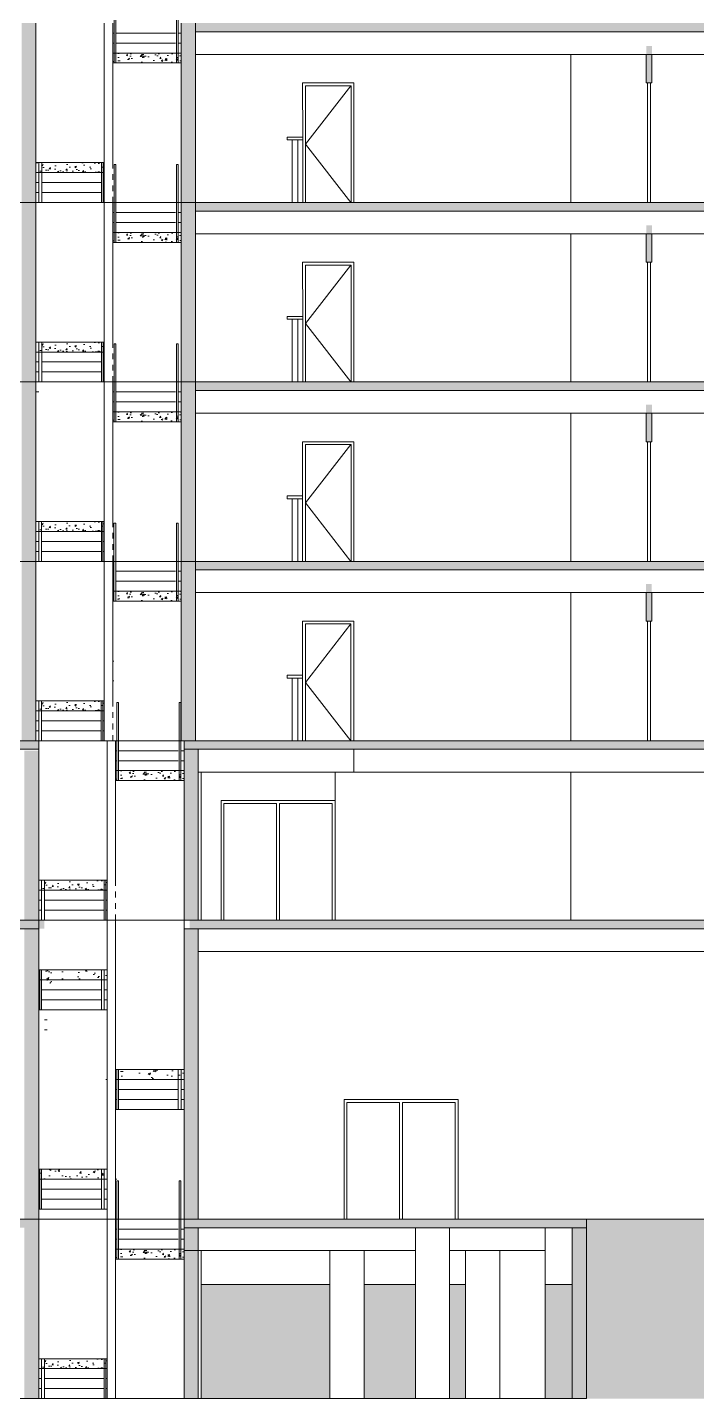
# Model space of a CAD drawing. Header units: millimetres. Extents: x 2878 to 6301, y 540 to 1980.
# Drawn here: x 3053.64 to 3065.38, y 945.48 to 969.55 of the extents above; entities that cross this region are included whole.
import ezdxf

# ---------------------------------------------------------------- set-up
doc = ezdxf.new("R2010")
doc.units = ezdxf.units.MM
doc.header["$LTSCALE"] = 4
doc.linetypes.add('HIDDEN', pattern=[0.375, 0.25, -0.125])
for name, color, linetype, lineweight in [('ALVENARIA', 4, 'Continuous', 20), ('COTAS', 35, 'Continuous', 5), ('PILAR', 1, 'Continuous', 5), ('PORTA', 2, 'Continuous', 20), ('SOLEIRA', 1, 'Continuous', 5)]:
    doc.layers.add(name, color=color, linetype=linetype, lineweight=lineweight)

msp = doc.modelspace()

# ---------------------------------------------------------------- hatches: boundary and pattern name
at = {"layer": 'COTAS'}
h = msp.add_hatch(color=9, dxfattribs=at)
h.dxf.hatch_style = 1
h.paths.add_polyline_path([(3168.473, 948.629), (3160.178, 948.629), (3160.178, 945.479), (3168.473, 945.479)])
h.paths.add_polyline_path([(3043.04, 948.629), (3027.538, 948.629), (3027.538, 945.479), (3043.04, 945.479)])
h.paths.add_polyline_path([(3077.791, 948.629), (3063.45, 948.629), (3063.45, 945.479), (3077.791, 945.479)])
h.paths.add_polyline_path([(3108.948, 948.629), (3093.446, 948.629), (3093.446, 945.479), (3108.948, 945.479)])
h.paths.add_polyline_path([(3143.698, 948.629), (3129.358, 948.629), (3129.358, 945.479), (3143.698, 945.479)])
h = msp.add_hatch(color=9, dxfattribs=at)
h.dxf.hatch_style = 1
h.paths.add_polyline_path([(3044.165, 947.479), (3044.165, 945.479), (3046.452, 945.479), (3046.452, 947.479)])
h.paths.add_polyline_path([(3047.931, 947.479), (3047.502, 947.479), (3047.502, 945.479), (3047.931, 945.479)])
h.paths.add_polyline_path([(3050.681, 947.479), (3049.58, 947.479), (3049.58, 945.479), (3050.681, 945.479)])
h.paths.add_polyline_path([(3051.281, 945.479), (3053.057, 945.479), (3053.057, 947.479), (3051.281, 947.479)])
h.paths.add_polyline_path([(3056.69, 947.479), (3056.69, 945.479), (3058.95, 945.479), (3058.95, 947.479)])
h.paths.add_polyline_path([(3059.55, 945.479), (3060.45, 945.479), (3060.45, 947.479), (3059.55, 947.479)])
h.paths.add_polyline_path([(3061.05, 945.479), (3061.329, 945.479), (3061.329, 947.479), (3061.05, 947.479)])
h.paths.add_polyline_path([(3062.728, 945.479), (3063.2, 945.479), (3063.2, 947.479), (3062.728, 947.479)])
at = {"layer": 'PORTA', "ltscale": 9}
h = msp.add_hatch(dxfattribs=at)
h.set_pattern_fill('AR-CONC', color=256, scale=0.0051)
h.set_pattern_definition([(50, (124.55166, -337.8659), (0.92914181, -0.08128934), [0.097155, -1.068705]), (355, (124.5517, -337.8659), (-0.17974145, 0.9743899), [0.077724, -0.85496698]), (100.451445, (124.6291, -337.8727), (0.74940036, 0.89310053), [0.08256904, -0.90826025]), (46.1842, (124.5517, -337.6068), (1.3825031, -0.21441587), [0.1457325, -1.6030575]), (96.63556, (124.6669, -337.6247), (1.2107611, 1.26187324), [0.1238536, -1.3623916]), (351.18415, (124.5517, -337.6068), (1.2107611, 1.26187324), [0.11658583, -1.28244463]), (21, (124.6812, -337.6716), (0.7732334, -0.52155251), [0.097155, -1.068705]), (326, (124.6812, -337.6716), (0.31519034, 0.93935863), [0.077724, -0.854964]), (71.451445, (124.7456, -337.7151), (1.08842374, 0.41780612), [0.08256904, -0.90825868]), (37.5, (124.55166, -337.86592), (0.015751877, 0.431230698), [0, -0.8446008, 0, -0.867918, 0, -0.8582025]), (7.5, (124.55166, -337.8659), (0.34078028, 0.51092093), [0, -0.4948428, 0, -0.8251698, 0, -0.3270885]), (327.5, (124.2628, -337.86592), (0.691512035, -0.029216594), [0, -0.32385, 0, -1.010412, 0, -1.340739]), (317.5, (124.13325, -337.8659), (0.75545883, 0.1296751), [0, -0.421005, 0, -0.6710172, 0, -0.952119])])
h.paths.add_polyline_path([(3077.792, 969.629), (3056.591, 969.629), (3056.591, 969.479), (3077.792, 969.479)])
h.paths.add_polyline_path([(3053.791, 969.629), (3053.541, 969.629), (3053.541, 966.479), (3053.791, 966.479)])
h.paths.add_polyline_path([(3056.591, 969.629), (3056.341, 969.629), (3056.341, 966.479), (3056.591, 966.479)])
h.paths.add_polyline_path([(3064.601, 969.229), (3064.501, 969.229), (3064.501, 968.579), (3064.601, 968.579)])
h.paths.add_polyline_path([(3067.192, 969.229), (3067.042, 969.229), (3067.042, 966.479), (3067.192, 966.479)])
at = {"layer": 'PORTA'}
h = msp.add_hatch(dxfattribs=at)
h.set_pattern_fill('AR-CONC', color=256, scale=0.0016)
h.set_pattern_definition([(50, (124.55166, -337.86592), (0.29149547, -0.025502537), [0.03048, -0.33528]), (355, (124.55166, -337.86592), (-0.056389474, 0.305690952), [0.024384, -0.268224935]), (100.451445, (124.57595, -337.86805), (0.235105995, 0.280188403), [0.025904014, -0.28494439]), (46.1842, (124.55166, -337.78464), (0.433726465, -0.067267725), [0.04572, -0.50292]), (96.635558, (124.5878, -337.79025), (0.379846614, 0.3958818), [0.03885604, -0.42741697]), (351.184151, (124.55166, -337.78464), (0.379846615, 0.3958818), [0.03657595, -0.40233557]), (21, (124.5923, -337.80496), (0.242583026, -0.163624317), [0.03048, -0.33528]), (326, (124.5923, -337.80496), (0.098883245, 0.294700746), [0.024384, -0.268224]), (71.451445, (124.61251, -337.8186), (0.34146627, 0.13107643), [0.025904014, -0.2849439]), (37.5, (124.55166, -337.86592), (0.0049417652, 0.1352880622), [0, -0.2649728, 0, -0.272288, 0, -0.26924]), (7.5, (124.55166, -337.86592), (0.10691146, 0.16028892), [0, -0.1552448, 0, -0.2588768, 0, -0.102616]), (327.5, (124.46103, -337.86592), (0.2169449523, -0.0091659904), [0, -0.1016, 0, -0.316992, 0, -0.420624]), (317.5, (124.4204, -337.86592), (0.23700669, 0.040682386), [0, -0.13208, 0, -0.2105152, 0, -0.298704])])
h.paths.add_polyline_path([(3053.79, 967.179), (3054.99, 967.179), (3054.99, 967.004), (3053.79, 967.004)])
h.paths.add_polyline_path([(3055.14, 969.104), (3056.34, 969.104), (3056.34, 968.929), (3055.14, 968.929)])
at = {"layer": 'PORTA', "ltscale": 9}
h = msp.add_hatch(dxfattribs=at)
h.set_pattern_fill('AR-CONC', color=256, scale=0.0051)
h.set_pattern_definition([(50, (124.55166, -341.0159), (0.92914181, -0.08128934), [0.097155, -1.068705]), (355, (124.5517, -341.0159), (-0.17974145, 0.9743899), [0.077724, -0.85496698]), (100.451445, (124.6291, -341.0227), (0.74940036, 0.89310053), [0.08256904, -0.90826025]), (46.1842, (124.5517, -340.7568), (1.3825031, -0.21441587), [0.1457325, -1.6030575]), (96.63556, (124.6669, -340.7747), (1.2107611, 1.26187324), [0.1238536, -1.3623916]), (351.18415, (124.5517, -340.7568), (1.2107611, 1.26187324), [0.11658583, -1.28244463]), (21, (124.6812, -340.8216), (0.7732334, -0.52155251), [0.097155, -1.068705]), (326, (124.6812, -340.8216), (0.31519034, 0.93935863), [0.077724, -0.854964]), (71.451445, (124.7456, -340.8651), (1.08842374, 0.41780612), [0.08256904, -0.90825868]), (37.5, (124.55166, -341.01592), (0.015751877, 0.431230698), [0, -0.8446008, 0, -0.867918, 0, -0.8582025]), (7.5, (124.55166, -341.0159), (0.34078028, 0.51092093), [0, -0.4948428, 0, -0.8251698, 0, -0.3270885]), (327.5, (124.2628, -341.01592), (0.691512035, -0.029216594), [0, -0.32385, 0, -1.010412, 0, -1.340739]), (317.5, (124.13325, -341.0159), (0.75545883, 0.1296751), [0, -0.421005, 0, -0.6710172, 0, -0.952119])])
h.paths.add_polyline_path([(3077.792, 966.479), (3056.591, 966.479), (3056.591, 966.329), (3077.792, 966.329)])
h.paths.add_polyline_path([(3053.791, 966.479), (3053.541, 966.479), (3053.541, 963.329), (3053.791, 963.329)])
h.paths.add_polyline_path([(3056.591, 966.479), (3056.341, 966.479), (3056.341, 963.329), (3056.591, 963.329)])
h.paths.add_polyline_path([(3064.601, 966.079), (3064.501, 966.079), (3064.501, 965.429), (3064.601, 965.429)])
h.paths.add_polyline_path([(3067.192, 966.079), (3067.042, 966.079), (3067.042, 963.329), (3067.192, 963.329)])
at = {"layer": 'PORTA'}
h = msp.add_hatch(dxfattribs=at)
h.set_pattern_fill('AR-CONC', color=256, scale=0.0016)
h.set_pattern_definition([(50, (124.55166, -341.01592), (0.29149547, -0.025502537), [0.03048, -0.33528]), (355, (124.55166, -341.01592), (-0.056389474, 0.305690952), [0.024384, -0.268224935]), (100.451445, (124.57595, -341.01805), (0.235105995, 0.280188403), [0.025904014, -0.28494439]), (46.1842, (124.55166, -340.93464), (0.433726465, -0.067267725), [0.04572, -0.50292]), (96.635558, (124.5878, -340.94025), (0.379846614, 0.3958818), [0.03885604, -0.42741697]), (351.184151, (124.55166, -340.93464), (0.379846615, 0.3958818), [0.03657595, -0.40233557]), (21, (124.5923, -340.95496), (0.242583026, -0.163624317), [0.03048, -0.33528]), (326, (124.5923, -340.95496), (0.098883245, 0.294700746), [0.024384, -0.268224]), (71.451445, (124.61251, -340.9686), (0.34146627, 0.13107643), [0.025904014, -0.2849439]), (37.5, (124.55166, -341.01592), (0.0049417652, 0.1352880622), [0, -0.2649728, 0, -0.272288, 0, -0.26924]), (7.5, (124.55166, -341.01592), (0.10691146, 0.16028892), [0, -0.1552448, 0, -0.2588768, 0, -0.102616]), (327.5, (124.46103, -341.01592), (0.2169449523, -0.0091659904), [0, -0.1016, 0, -0.316992, 0, -0.420624]), (317.5, (124.4204, -341.01592), (0.23700669, 0.040682386), [0, -0.13208, 0, -0.2105152, 0, -0.298704])])
h.paths.add_polyline_path([(3053.79, 964.029), (3054.99, 964.029), (3054.99, 963.854), (3053.79, 963.854)])
h.paths.add_polyline_path([(3055.14, 965.954), (3056.34, 965.954), (3056.34, 965.779), (3055.14, 965.779)])
at = {"layer": 'PORTA', "ltscale": 9}
h = msp.add_hatch(dxfattribs=at)
h.set_pattern_fill('AR-CONC', color=256, scale=0.0051)
h.set_pattern_definition([(50, (124.5508, -344.1659), (0.92914181, -0.08128934), [0.097155, -1.068705]), (355, (124.5508, -344.1659), (-0.17974145, 0.9743899), [0.077724, -0.85496698]), (100.451445, (124.6282, -344.1727), (0.74940036, 0.89310053), [0.08256904, -0.90826025]), (46.1842, (124.5508, -343.9068), (1.3825031, -0.21441587), [0.1457325, -1.6030575]), (96.63556, (124.666, -343.9247), (1.2107611, 1.26187324), [0.1238536, -1.3623916]), (351.18415, (124.5508, -343.9068), (1.2107611, 1.26187324), [0.11658583, -1.28244463]), (21, (124.6803, -343.9716), (0.7732334, -0.52155251), [0.097155, -1.068705]), (326, (124.6803, -343.9716), (0.31519034, 0.93935863), [0.077724, -0.854964]), (71.451445, (124.7448, -344.0151), (1.08842374, 0.41780612), [0.08256904, -0.90825868]), (37.5, (124.5508, -344.16592), (0.015751877, 0.431230698), [0, -0.8446008, 0, -0.867918, 0, -0.8582025]), (7.5, (124.5508, -344.1659), (0.34078028, 0.51092093), [0, -0.4948428, 0, -0.8251698, 0, -0.3270885]), (327.5, (124.26192, -344.16592), (0.691512035, -0.029216594), [0, -0.32385, 0, -1.010412, 0, -1.340739]), (317.5, (124.1324, -344.1659), (0.75545883, 0.1296751), [0, -0.421005, 0, -0.6710172, 0, -0.952119])])
h.paths.add_polyline_path([(3077.791, 963.329), (3056.59, 963.329), (3056.59, 963.179), (3077.791, 963.179)])
h.paths.add_polyline_path([(3053.79, 963.329), (3053.54, 963.329), (3053.54, 960.179), (3053.79, 960.179)])
h.paths.add_polyline_path([(3056.59, 963.329), (3056.34, 963.329), (3056.34, 960.179), (3056.59, 960.179)])
h.paths.add_polyline_path([(3064.6, 962.929), (3064.5, 962.929), (3064.5, 962.279), (3064.6, 962.279)])
h.paths.add_polyline_path([(3067.191, 962.929), (3067.041, 962.929), (3067.041, 960.179), (3067.191, 960.179)])
at = {"layer": 'PORTA'}
h = msp.add_hatch(dxfattribs=at)
h.set_pattern_fill('AR-CONC', color=256, scale=0.0016)
h.set_pattern_definition([(50, (124.5508, -344.16592), (0.29149547, -0.025502537), [0.03048, -0.33528]), (355, (124.5508, -344.16592), (-0.056389474, 0.305690952), [0.024384, -0.268224935]), (100.451445, (124.57508, -344.16805), (0.235105995, 0.280188403), [0.025904014, -0.28494439]), (46.1842, (124.5508, -344.08464), (0.433726465, -0.067267725), [0.04572, -0.50292]), (96.635558, (124.58694, -344.09025), (0.379846614, 0.3958818), [0.03885604, -0.42741697]), (351.184151, (124.5508, -344.08464), (0.379846615, 0.3958818), [0.03657595, -0.40233557]), (21, (124.59143, -344.10496), (0.242583026, -0.163624317), [0.03048, -0.33528]), (326, (124.59143, -344.10496), (0.098883245, 0.294700746), [0.024384, -0.268224]), (71.451445, (124.61165, -344.1186), (0.34146627, 0.13107643), [0.025904014, -0.2849439]), (37.5, (124.55079, -344.16592), (0.0049417652, 0.1352880622), [0, -0.2649728, 0, -0.272288, 0, -0.26924]), (7.5, (124.55079, -344.16592), (0.10691146, 0.16028892), [0, -0.1552448, 0, -0.2588768, 0, -0.102616]), (327.5, (124.46017, -344.16592), (0.2169449523, -0.0091659904), [0, -0.1016, 0, -0.316992, 0, -0.420624]), (317.5, (124.41953, -344.16592), (0.23700669, 0.040682386), [0, -0.13208, 0, -0.2105152, 0, -0.298704])])
h.paths.add_polyline_path([(3053.789, 960.879), (3054.989, 960.879), (3054.989, 960.704), (3053.789, 960.704)])
h.paths.add_polyline_path([(3055.139, 962.804), (3056.339, 962.804), (3056.339, 962.629), (3055.139, 962.629)])
at = {"layer": 'PORTA', "ltscale": 9}
h = msp.add_hatch(dxfattribs=at)
h.set_pattern_fill('AR-CONC', color=256, scale=0.0051)
h.set_pattern_definition([(50, (124.5499, -347.3159), (0.92914181, -0.08128934), [0.097155, -1.068705]), (355, (124.5499, -347.3159), (-0.17974145, 0.9743899), [0.077724, -0.85496698]), (100.451445, (124.62735, -347.3227), (0.74940036, 0.89310053), [0.08256904, -0.90826025]), (46.1842, (124.5499, -347.0568), (1.3825031, -0.21441587), [0.1457325, -1.6030575]), (96.63556, (124.6651, -347.0747), (1.2107611, 1.26187324), [0.1238536, -1.3623916]), (351.18415, (124.5499, -347.0568), (1.2107611, 1.26187324), [0.11658583, -1.28244463]), (21, (124.6795, -347.1216), (0.7732334, -0.52155251), [0.097155, -1.068705]), (326, (124.6795, -347.1216), (0.31519034, 0.93935863), [0.077724, -0.854964]), (71.451445, (124.7439, -347.1651), (1.08842374, 0.41780612), [0.08256904, -0.90825868]), (37.5, (124.54993, -347.31592), (0.015751877, 0.431230698), [0, -0.8446008, 0, -0.867918, 0, -0.8582025]), (7.5, (124.54993, -347.3159), (0.34078028, 0.51092093), [0, -0.4948428, 0, -0.8251698, 0, -0.3270885]), (327.5, (124.26105, -347.31592), (0.691512035, -0.029216594), [0, -0.32385, 0, -1.010412, 0, -1.340739]), (317.5, (124.1315, -347.3159), (0.75545883, 0.1296751), [0, -0.421005, 0, -0.6710172, 0, -0.952119])])
h.paths.add_polyline_path([(3077.79, 960.179), (3056.589, 960.179), (3056.589, 960.029), (3077.79, 960.029)])
h.paths.add_polyline_path([(3053.789, 960.179), (3053.539, 960.179), (3053.539, 957.029), (3053.789, 957.029)])
h.paths.add_polyline_path([(3056.589, 960.179), (3056.339, 960.179), (3056.339, 957.029), (3056.589, 957.029)])
h.paths.add_polyline_path([(3064.599, 959.779), (3064.499, 959.779), (3064.499, 959.129), (3064.599, 959.129)])
h.paths.add_polyline_path([(3067.19, 959.779), (3067.04, 959.779), (3067.04, 957.029), (3067.19, 957.029)])
h = msp.add_hatch(dxfattribs=at)
h.set_pattern_fill('AR-CONC', color=256, scale=0.0051)
h.set_pattern_definition([(50, (-325.8662, -279.7765), (0.92914181, -0.08128934), [0.097155, -1.068705]), (355, (-325.8662, -279.7765), (-0.17974145, 0.9743899), [0.077724, -0.85496698]), (100.451445, (-325.7888, -279.7833), (0.74940036, 0.89310053), [0.08256904, -0.90826025]), (46.1842, (-325.8662, -279.5175), (1.3825031, -0.21441587), [0.1457325, -1.6030575]), (96.635558, (-325.751, -279.5353), (1.2107611, 1.26187324), [0.1238536, -1.3623916]), (351.18415, (-325.8662, -279.5175), (1.2107611, 1.26187324), [0.11658583, -1.28244463]), (21, (-325.7367, -279.5822), (0.7732334, -0.52155251), [0.097155, -1.068705]), (326, (-325.7367, -279.5822), (0.31519034, 0.93935863), [0.077724, -0.854964]), (71.451445, (-325.6722, -279.6257), (1.08842374, 0.41780612), [0.08256904, -0.90825868]), (37.5, (-325.8662, -279.77653), (0.015751877, 0.431230698), [0, -0.8446008, 0, -0.867918, 0, -0.8582025]), (7.5, (-325.8662, -279.77653), (0.34078028, 0.51092093), [0, -0.4948428, 0, -0.8251698, 0, -0.3270885]), (327.5, (-326.1551, -279.77653), (0.691512035, -0.029216594), [0, -0.32385, 0, -1.010412, 0, -1.340739]), (317.5, (-326.2846, -279.77653), (0.75545883, 0.1296751), [0, -0.421005, 0, -0.6710172, 0, -0.952119])])
h.paths.add_polyline_path([(3053.839, 948.629), (3043.04, 948.629), (3043.04, 948.479), (3053.589, 948.479), (3053.589, 948.079), (3053.839, 948.079)])
h.paths.add_polyline_path([(3053.839, 948.079), (3053.589, 948.079), (3053.589, 945.479), (3053.839, 945.479)])
h.paths.add_polyline_path([(3043.289, 948.479), (3043.04, 948.479), (3043.04, 945.479), (3043.289, 945.479)])
h.paths.add_polyline_path([(3056.64, 948.479), (3063.45, 948.479), (3063.45, 948.629), (3056.389, 948.629), (3056.389, 945.479), (3056.64, 945.479)])
h.paths.add_polyline_path([(3063.45, 948.479), (3063.2, 948.479), (3063.2, 945.479), (3063.45, 945.479)])
h.paths.add_polyline_path([(3071.031, 953.129), (3070.781, 953.129), (3070.781, 948.629), (3071.031, 948.629), (3071.031, 950.729)])
h.paths.add_polyline_path([(3043.288, 953.279), (3043.039, 953.279), (3043.039, 948.629), (3043.288, 948.629)])
h.paths.add_polyline_path([(3056.639, 953.729), (3056.389, 953.729), (3056.389, 948.629), (3056.639, 948.629)])
h.paths.add_polyline_path([(3053.839, 953.729), (3053.589, 953.729), (3053.589, 948.629), (3053.839, 948.629)])
h.paths.add_polyline_path([(3053.839, 956.854), (3053.839, 956.854), (3053.589, 956.854), (3053.589, 953.879), (3053.839, 953.879)])
h.paths.add_polyline_path([(3056.639, 956.879), (3056.389, 956.879), (3056.389, 954.549), (3056.389, 953.879), (3056.639, 953.879)])
h.paths.add_polyline_path([(3067.387, 953.129), (3067.138, 953.129), (3067.138, 948.629), (3067.387, 948.629)])
h.paths.add_polyline_path([(3041.216, 953.279), (3041.116, 953.279), (3041.116, 948.629), (3041.216, 948.629)])
h.paths.add_polyline_path([(3037.7, 953.279), (3037.55, 953.279), (3037.55, 948.629), (3037.7, 948.629)])
h.paths.add_polyline_path([(3039.446, 953.279), (3039.196, 953.279), (3039.196, 948.629), (3039.446, 948.629)])
h.paths.add_polyline_path([(3053.839, 957.029), (3032.439, 957.029), (3032.439, 956.879), (3053.839, 956.879)])
h.paths.add_polyline_path([(3077.79, 957.029), (3056.389, 957.029), (3056.389, 956.879), (3077.79, 956.879)])
h.paths.add_polyline_path([(3069.112, 956.429), (3069.012, 956.429), (3069.012, 953.879), (3069.112, 953.879)])
h.paths.add_polyline_path([(3069.111, 953.129), (3069.011, 953.129), (3069.011, 948.629), (3069.111, 948.629)])
h.paths.add_polyline_path([(3072.679, 953.129), (3072.54, 953.129), (3072.54, 948.629), (3072.679, 948.629)])
h.paths.add_polyline_path([(3077.791, 953.729), (3077.54, 953.729), (3077.54, 948.629), (3077.791, 948.629)])
h.paths.add_polyline_path([(3077.79, 956.879), (3077.54, 956.879), (3077.54, 953.879), (3077.79, 953.879)])
h.paths.add_polyline_path([(3032.689, 954.879), (3032.439, 954.879), (3032.439, 953.879), (3032.689, 953.879)])
h.paths.add_polyline_path([(3032.688, 953.279), (3032.439, 953.279), (3032.439, 948.629), (3032.688, 948.629)])
h.paths.add_polyline_path([(3053.938, 953.879), (3032.439, 953.879), (3032.439, 953.729), (3053.938, 953.729)])
h.paths.add_polyline_path([(3077.791, 953.879), (3056.488, 953.879), (3056.488, 953.729), (3077.791, 953.729)])
h.paths.add_polyline_path([(3067.289, 956.629), (3067.039, 956.629), (3067.039, 953.879), (3067.289, 953.879)])
h.paths.add_polyline_path([(3071.03, 956.429), (3070.781, 956.429), (3070.781, 953.879), (3071.03, 953.879)])
h.paths.add_polyline_path([(3077.79, 959.779), (3077.54, 959.779), (3077.54, 957.029), (3077.79, 957.029)])
at = {"layer": 'PORTA'}
h = msp.add_hatch(dxfattribs=at)
h.set_pattern_fill('AR-CONC', color=256, scale=0.0016)
h.set_pattern_definition([(50, (124.54993, -347.31592), (0.29149547, -0.025502537), [0.03048, -0.33528]), (355, (124.54993, -347.31592), (-0.056389474, 0.305690952), [0.024384, -0.268224935]), (100.451445, (124.57422, -347.31805), (0.235105995, 0.280188403), [0.025904014, -0.28494439]), (46.1842, (124.54993, -347.23464), (0.433726465, -0.067267725), [0.04572, -0.50292]), (96.635558, (124.58607, -347.24025), (0.379846614, 0.3958818), [0.03885604, -0.42741697]), (351.184151, (124.54993, -347.23464), (0.379846615, 0.3958818), [0.03657595, -0.40233557]), (21, (124.59057, -347.25496), (0.242583026, -0.163624317), [0.03048, -0.33528]), (326, (124.59057, -347.25496), (0.098883245, 0.294700746), [0.024384, -0.268224]), (71.451445, (124.61078, -347.2686), (0.34146627, 0.13107643), [0.025904014, -0.2849439]), (37.5, (124.54993, -347.31592), (0.0049417652, 0.1352880622), [0, -0.2649728, 0, -0.272288, 0, -0.26924]), (7.5, (124.54993, -347.31592), (0.10691146, 0.16028892), [0, -0.1552448, 0, -0.2588768, 0, -0.102616]), (327.5, (124.4593, -347.31592), (0.2169449523, -0.0091659904), [0, -0.1016, 0, -0.316992, 0, -0.420624]), (317.5, (124.41866, -347.31592), (0.23700669, 0.040682386), [0, -0.13208, 0, -0.2105152, 0, -0.298704])])
h.paths.add_polyline_path([(3053.788, 957.729), (3054.988, 957.729), (3054.988, 957.554), (3053.788, 957.554)])
h.paths.add_polyline_path([(3055.138, 959.654), (3056.338, 959.654), (3056.338, 959.479), (3055.138, 959.479)])
h = msp.add_hatch(dxfattribs=at)
h.set_pattern_fill('AR-CONC', color=256, scale=0.0016)
h.set_pattern_definition([(50, (124.60023, -350.46592), (0.29149547, -0.025502537), [0.03048, -0.33528]), (355, (124.60023, -350.46592), (-0.056389474, 0.305690952), [0.024384, -0.268224935]), (100.451445, (124.62452, -350.46805), (0.235105995, 0.280188403), [0.025904014, -0.28494439]), (46.1842, (124.60023, -350.38464), (0.433726465, -0.067267725), [0.04572, -0.50292]), (96.635558, (124.63637, -350.39025), (0.379846614, 0.3958818), [0.03885604, -0.42741697]), (351.184151, (124.60023, -350.38464), (0.379846615, 0.3958818), [0.03657595, -0.40233557]), (21, (124.64087, -350.40496), (0.242583026, -0.163624317), [0.03048, -0.33528]), (326, (124.64087, -350.40496), (0.098883245, 0.294700746), [0.024384, -0.268224]), (71.451445, (124.66108, -350.4186), (0.34146627, 0.13107643), [0.025904014, -0.2849439]), (37.5, (124.60023, -350.46592), (0.0049417652, 0.1352880622), [0, -0.2649728, 0, -0.272288, 0, -0.26924]), (7.5, (124.60023, -350.46592), (0.10691146, 0.16028892), [0, -0.1552448, 0, -0.2588768, 0, -0.102616]), (327.5, (124.5096, -350.46592), (0.2169449523, -0.0091659904), [0, -0.1016, 0, -0.316992, 0, -0.420624]), (317.5, (124.46896, -350.46592), (0.23700669, 0.040682386), [0, -0.13208, 0, -0.2105152, 0, -0.298704])])
h.paths.add_polyline_path([(3053.838, 954.579), (3055.039, 954.579), (3055.039, 954.404), (3053.838, 954.404)])
h.paths.add_polyline_path([(3055.189, 956.504), (3056.389, 956.504), (3056.389, 956.329), (3055.189, 956.329)])
h = msp.add_hatch(dxfattribs=at)
h.set_pattern_fill('AR-CONC', color=256, scale=0.0021)
h.set_pattern_definition([(50, (-59.32488, -212.63493), (0.382587805, -0.03347208), [0.040005, -0.440055]), (355, (-59.32488, -212.63493), (-0.074011185, 0.401219375), [0.032004, -0.352045227]), (100.451445, (-59.293, -212.63772), (0.30857662, 0.36774728), [0.03399902, -0.373989514]), (46.1842, (-59.3249, -212.52825), (0.569265986, -0.08828889), [0.0600075, -0.6600825]), (96.635558, (-59.27744, -212.5356), (0.49854868, 0.51959486), [0.05099855, -0.56098478]), (351.184151, (-59.3249, -212.52825), (0.49854868, 0.51959486), [0.04800593, -0.52806544]), (21, (-59.27154, -212.55492), (0.318390222, -0.214756916), [0.040005, -0.440055]), (326, (-59.27154, -212.5549), (0.12978426, 0.38679473), [0.032004, -0.352044]), (71.451445, (-59.245, -212.5728), (0.44817448, 0.172037815), [0.03399902, -0.37398887]), (37.5, (-59.32488, -212.63493), (0.006486067, 0.1775655816), [0, -0.3477768, 0, -0.357378, 0, -0.3533775]), (7.5, (-59.32488, -212.63493), (0.140321291, 0.210379207), [0, -0.2037588, 0, -0.3397758, 0, -0.1346835]), (327.5, (-59.44383, -212.63493), (0.28474025, -0.0120303624), [0, -0.13335, 0, -0.416052, 0, -0.552069]), (317.5, (-59.49717, -212.63493), (0.31107128, 0.053395631), [0, -0.173355, 0, -0.2763012, 0, -0.392049])])
h.paths.add_polyline_path([(3053.838, 949.504), (3055.039, 949.504), (3055.039, 949.329), (3053.838, 949.329)])
h.paths.add_polyline_path([(3055.189, 951.254), (3056.389, 951.254), (3056.389, 951.079), (3055.189, 951.079)])
h.paths.add_polyline_path([(3053.838, 953.004), (3055.039, 953.004), (3055.039, 952.829), (3053.838, 952.829)])
h = msp.add_hatch(dxfattribs=at)
h.set_pattern_fill('AR-CONC', color=256, scale=0.0016)
h.set_pattern_definition([(50, (124.60086, -358.86592), (0.29149547, -0.025502537), [0.03048, -0.33528]), (355, (124.60086, -358.86592), (-0.056389474, 0.305690952), [0.024384, -0.268224935]), (100.451445, (124.62515, -358.86805), (0.235105995, 0.280188403), [0.025904014, -0.28494439]), (46.1842, (124.60086, -358.78464), (0.433726465, -0.067267725), [0.04572, -0.50292]), (96.635558, (124.637, -358.79025), (0.379846614, 0.3958818), [0.03885604, -0.42741697]), (351.184151, (124.60086, -358.78464), (0.379846615, 0.3958818), [0.03657595, -0.40233557]), (21, (124.6415, -358.80496), (0.242583026, -0.163624317), [0.03048, -0.33528]), (326, (124.6415, -358.80496), (0.098883245, 0.294700746), [0.024384, -0.268224]), (71.451445, (124.6617, -358.8186), (0.34146627, 0.13107643), [0.025904014, -0.2849439]), (37.5, (124.60086, -358.86592), (0.0049417652, 0.1352880622), [0, -0.2649728, 0, -0.272288, 0, -0.26924]), (7.5, (124.60086, -358.86592), (0.10691146, 0.16028892), [0, -0.1552448, 0, -0.2588768, 0, -0.102616]), (327.5, (124.51023, -358.86592), (0.2169449523, -0.0091659904), [0, -0.1016, 0, -0.316992, 0, -0.420624]), (317.5, (124.46959, -358.86592), (0.23700669, 0.040682386), [0, -0.13208, 0, -0.2105152, 0, -0.298704])])
h.paths.add_polyline_path([(3053.839, 946.179), (3055.039, 946.179), (3055.039, 946.004), (3053.839, 946.004)])
h.paths.add_polyline_path([(3055.189, 948.104), (3056.389, 948.104), (3056.389, 947.929), (3055.189, 947.929)])

# ---------------------------------------------------------------- linework, layer by layer
at = {"layer": 'ALVENARIA', "ltscale": 90}
for p, q in [((3055.162, 970.299), (3055.162, 968.929)), ((3055.192, 970.299), (3055.192, 968.929)), ((3056.256, 970.299), (3056.256, 968.929)), ((3056.286, 970.299), (3056.286, 968.929)), ((3055.191, 969.454), (3056.24, 969.454)), ((3055.191, 969.279), (3056.24, 969.279)), ((3055.162, 967.149), (3055.162, 965.779)), ((3055.192, 967.149), (3055.192, 965.779)), ((3056.256, 967.149), (3056.256, 965.779)), ((3056.286, 967.149), (3056.286, 965.779)), ((3053.791, 967.004), (3054.99, 967.004)), ((3055.191, 966.479), (3056.24, 966.479)), ((3055.191, 966.304), (3056.24, 966.304)), ((3055.191, 966.129), (3056.24, 966.129)), ((3055.161, 963.999), (3055.161, 962.629)), ((3055.191, 963.999), (3055.191, 962.629)), ((3056.255, 963.999), (3056.255, 962.629)), ((3056.285, 963.999), (3056.285, 962.629)), ((3053.791, 963.854), (3054.99, 963.854)), ((3055.19, 963.329), (3056.239, 963.329)), ((3055.19, 963.154), (3056.239, 963.154)), ((3055.19, 962.979), (3056.239, 962.979)), ((3055.16, 960.849), (3055.16, 959.479)), ((3055.19, 960.849), (3055.19, 959.479)), ((3056.255, 960.849), (3056.255, 959.479)), ((3056.284, 960.849), (3056.284, 959.479)), ((3053.79, 960.704), (3054.989, 960.704)), ((3055.189, 960.179), (3056.238, 960.179)), ((3055.189, 960.004), (3056.238, 960.004)), ((3055.189, 959.829), (3056.238, 959.829)), ((3053.789, 957.554), (3054.988, 957.554)), ((3055.211, 957.699), (3055.211, 956.329)), ((3055.24, 957.699), (3055.24, 956.329)), ((3056.305, 957.699), (3056.305, 956.329)), ((3056.334, 957.699), (3056.334, 956.329)), ((3055.24, 957.029), (3056.288, 957.029)), ((3055.24, 956.854), (3056.288, 956.854)), ((3055.24, 956.679), (3056.288, 956.679)), ((3053.839, 954.404), (3055.039, 954.404)), ((3055.038, 952.829), (3053.838, 952.829)), ((3056.388, 951.079), (3055.189, 951.079)), ((3055.038, 949.329), (3053.838, 949.329)), ((3055.211, 949.299), (3055.211, 947.929)), ((3055.241, 949.299), (3055.241, 947.929)), ((3056.306, 949.299), (3056.306, 947.929)), ((3056.335, 949.299), (3056.335, 947.929)), ((3055.24, 948.454), (3056.289, 948.454)), ((3055.24, 948.279), (3056.289, 948.279)), ((3053.84, 946.004), (3055.039, 946.004))]:
    msp.add_line(p, q, dxfattribs=at)
at = {"layer": 'ALVENARIA', "ltscale": 9}
for p, q in [((3053.791, 969.629), (3053.791, 966.479)), ((3056.341, 969.629), (3056.341, 966.479)), ((3056.591, 969.629), (3056.591, 966.479)), ((3063.179, 969.079), (3063.179, 966.479)), ((3064.501, 968.579), (3064.501, 969.079)), ((3064.601, 968.579), (3064.601, 969.079)), ((3064.501, 968.579), (3064.601, 968.579)), ((3055.162, 967.149), (3055.192, 967.149)), ((3056.256, 967.149), (3056.286, 967.149)), ((3053.791, 966.479), (3053.791, 963.329)), ((3056.341, 966.479), (3056.341, 963.329)), ((3056.591, 966.479), (3056.591, 963.329)), ((3063.179, 965.929), (3063.179, 963.329)), ((3064.501, 965.429), (3064.501, 965.929)), ((3064.601, 965.429), (3064.601, 965.929)), ((3064.501, 965.429), (3064.601, 965.429)), ((3055.161, 963.999), (3055.191, 963.999)), ((3056.255, 963.999), (3056.285, 963.999)), ((3053.79, 963.329), (3053.79, 960.179)), ((3056.34, 963.329), (3056.34, 960.179)), ((3056.59, 963.329), (3056.59, 960.179)), ((3063.178, 962.779), (3063.178, 960.179)), ((3064.5, 962.279), (3064.5, 962.779)), ((3064.6, 962.279), (3064.6, 962.779)), ((3064.5, 962.279), (3064.6, 962.279)), ((3055.16, 960.849), (3055.19, 960.849)), ((3056.255, 960.849), (3056.284, 960.849)), ((3053.789, 960.179), (3053.789, 957.029)), ((3056.339, 960.179), (3056.339, 957.029)), ((3056.589, 960.179), (3056.589, 957.029)), ((3063.177, 959.629), (3063.177, 957.029)), ((3064.499, 959.129), (3064.499, 959.629)), ((3064.599, 959.129), (3064.599, 959.629)), ((3064.499, 959.129), (3064.599, 959.129)), ((3055.211, 957.699), (3055.24, 957.699)), ((3056.305, 957.699), (3056.334, 957.699)), ((3053.839, 957.029), (3053.839, 953.879)), ((3056.389, 957.029), (3056.389, 953.879)), ((3056.639, 956.879), (3056.639, 953.879)), ((3059.039, 956.479), (3059.039, 953.879)), ((3063.178, 956.479), (3063.178, 953.879)), ((3055.211, 949.299), (3055.241, 949.299)), ((3056.306, 949.299), (3056.335, 949.299))]:
    msp.add_line(p, q, dxfattribs=at)
at = {"layer": 'ALVENARIA', "linetype": 'ByBlock', "ltscale": 0.03}
for p, q in [((3054.99, 969.629), (3054.99, 966.479)), ((3054.99, 966.479), (3054.99, 963.329)), ((3054.989, 963.329), (3054.989, 960.179)), ((3054.988, 960.179), (3054.988, 957.029)), ((3055.039, 957.029), (3055.039, 953.879))]:
    msp.add_line(p, q, dxfattribs=at)
at = {"layer": 'ALVENARIA', "ltscale": 0.03}
for p, q in [((3055.14, 969.629), (3055.14, 967.179)), ((3055.14, 966.479), (3055.14, 964.029)), ((3055.139, 963.329), (3055.139, 960.879)), ((3055.138, 960.179), (3055.138, 957.729)), ((3055.189, 957.029), (3055.189, 954.579)), ((3055.039, 953.879), (3055.039, 945.479)), ((3055.189, 953.879), (3055.189, 952.129)), ((3055.189, 952.129), (3055.189, 945.479))]:
    msp.add_line(p, q, dxfattribs=at)
at = {"layer": 'ALVENARIA', "linetype": 'ByBlock'}
for p, q in [((3055.162, 969.454), (3055.14, 969.454)), ((3055.162, 969.279), (3055.14, 969.279)), ((3056.34, 969.454), (3056.29, 969.454)), ((3056.34, 969.279), (3056.29, 969.279)), ((3055.162, 966.304), (3055.14, 966.304)), ((3056.34, 966.304), (3056.29, 966.304)), ((3055.162, 966.129), (3055.14, 966.129)), ((3056.34, 966.129), (3056.29, 966.129)), ((3053.789, 963.154), (3053.839, 963.154)), ((3055.161, 963.154), (3055.139, 963.154)), ((3056.339, 963.154), (3056.289, 963.154)), ((3055.161, 962.979), (3055.139, 962.979)), ((3056.339, 962.979), (3056.289, 962.979)), ((3055.16, 960.004), (3055.138, 960.004)), ((3056.338, 960.004), (3056.288, 960.004)), ((3055.16, 959.829), (3055.138, 959.829)), ((3056.338, 959.829), (3056.288, 959.829)), ((3053.839, 957.029), (3053.889, 957.029)), ((3053.939, 957.029), (3056.389, 957.029)), ((3055.211, 956.854), (3055.189, 956.854)), ((3056.389, 956.854), (3056.339, 956.854)), ((3055.211, 956.679), (3055.189, 956.679)), ((3056.389, 956.679), (3056.339, 956.679)), ((3055.211, 948.454), (3055.189, 948.454)), ((3056.389, 948.454), (3056.339, 948.454)), ((3055.211, 948.279), (3055.189, 948.279)), ((3056.389, 948.279), (3056.339, 948.279))]:
    msp.add_line(p, q, dxfattribs=at)
at = {"layer": 'ALVENARIA'}
for p, q in [((3056.591, 969.479), (3077.792, 969.479)), ((3056.341, 969.104), (3055.14, 969.104)), ((3056.341, 968.929), (3055.14, 968.929)), ((3054.99, 967.179), (3053.791, 967.179)), ((3032.439, 966.479), (3077.792, 966.479)), ((3032.439, 966.479), (3077.792, 966.479)), ((3055.162, 966.479), (3055.14, 966.479)), ((3056.589, 966.479), (3056.341, 966.479)), ((3056.591, 966.329), (3077.792, 966.329)), ((3056.341, 965.954), (3055.14, 965.954)), ((3056.341, 965.779), (3055.14, 965.779)), ((3054.99, 964.029), (3053.791, 964.029)), ((3032.439, 963.329), (3077.791, 963.329)), ((3032.439, 963.329), (3077.792, 963.329)), ((3055.161, 963.329), (3055.139, 963.329)), ((3056.588, 963.329), (3056.34, 963.329)), ((3056.59, 963.179), (3077.791, 963.179)), ((3056.34, 962.804), (3055.139, 962.804)), ((3056.34, 962.629), (3055.139, 962.629)), ((3054.989, 960.879), (3053.79, 960.879)), ((3032.438, 960.179), (3077.79, 960.179)), ((3032.439, 960.179), (3077.791, 960.179)), ((3055.16, 960.179), (3055.138, 960.179)), ((3056.588, 960.179), (3056.339, 960.179)), ((3056.589, 960.029), (3069.539, 960.029)), ((3056.339, 959.654), (3055.138, 959.654)), ((3056.339, 959.479), (3055.138, 959.479)), ((3054.988, 957.729), (3053.789, 957.729)), ((3032.438, 957.029), (3053.839, 957.029)), ((3032.438, 957.029), (3077.79, 957.029)), ((3055.211, 957.029), (3055.189, 957.029)), ((3056.389, 957.029), (3077.79, 957.029)), ((3056.638, 957.029), (3056.389, 957.029)), ((3032.439, 956.879), (3053.839, 956.879)), ((3056.389, 956.879), (3077.79, 956.879)), ((3056.389, 956.504), (3055.189, 956.504)), ((3056.389, 956.329), (3055.189, 956.329)), ((3055.039, 954.579), (3053.839, 954.579)), ((3032.438, 953.879), (3077.79, 953.879)), ((3032.439, 953.879), (3053.938, 953.879)), ((3053.839, 953.879), (3053.839, 948.629)), ((3053.938, 953.879), (3055.31, 953.879)), ((3055.339, 953.879), (3056.388, 953.879)), ((3055.339, 953.879), (3056.388, 953.879)), ((3056.389, 953.879), (3056.389, 948.629)), ((3056.438, 953.879), (3077.791, 953.879)), ((3056.438, 953.879), (3056.488, 953.879)), ((3032.439, 953.729), (3053.839, 953.729)), ((3056.389, 953.729), (3077.791, 953.729)), ((3056.639, 953.729), (3056.639, 948.629)), ((3053.838, 953.004), (3055.038, 953.004)), ((3055.189, 951.254), (3056.388, 951.254)), ((3055.017, 951.079), (3055.039, 951.079)), ((3056.288, 951.079), (3055.24, 951.079)), ((3056.389, 951.079), (3056.338, 951.079)), ((3055.039, 949.504), (3053.838, 949.504)), ((3053.838, 949.504), (3055.038, 949.504)), ((3027.538, 948.629), (3077.791, 948.629)), ((3043.04, 948.629), (3063.45, 948.629)), ((3053.839, 948.629), (3053.839, 945.479)), ((3056.389, 948.629), (3056.389, 945.479)), ((3063.45, 948.629), (3063.45, 945.479)), ((3056.389, 948.479), (3063.45, 948.479)), ((3056.64, 948.479), (3056.64, 945.479)), ((3063.2, 948.479), (3063.2, 945.479)), ((3056.39, 948.104), (3055.189, 948.104)), ((3056.39, 947.929), (3055.189, 947.929)), ((3055.039, 946.179), (3053.84, 946.179)), ((3043.04, 945.479), (3063.45, 945.479))]:
    msp.add_line(p, q, dxfattribs=at)
at = {"layer": 'ALVENARIA', "linetype": 'HIDDEN', "ltscale": 90}
for p, q in [((3053.84, 967.179), (3053.84, 966.479)), ((3053.891, 967.179), (3053.891, 966.479)), ((3054.939, 967.179), (3054.939, 966.479)), ((3054.968, 967.179), (3054.968, 966.479)), ((3053.89, 966.829), (3054.939, 966.829)), ((3053.89, 966.654), (3054.939, 966.654)), ((3053.89, 966.479), (3054.939, 966.479)), ((3053.84, 964.029), (3053.84, 963.329)), ((3053.891, 964.029), (3053.891, 963.329)), ((3054.939, 964.029), (3054.939, 963.329)), ((3054.968, 964.029), (3054.968, 963.329)), ((3053.89, 963.679), (3054.939, 963.679)), ((3053.89, 963.504), (3054.939, 963.504)), ((3053.89, 963.329), (3054.939, 963.329)), ((3053.839, 960.879), (3053.839, 960.179)), ((3053.89, 960.879), (3053.89, 960.179)), ((3054.938, 960.879), (3054.938, 960.179)), ((3054.967, 960.879), (3054.967, 960.179)), ((3053.889, 960.529), (3054.938, 960.529)), ((3053.889, 960.354), (3054.938, 960.354)), ((3053.889, 960.179), (3054.938, 960.179)), ((3053.838, 957.729), (3053.838, 957.029)), ((3053.889, 957.729), (3053.889, 957.029)), ((3054.937, 957.729), (3054.937, 957.029)), ((3054.967, 957.729), (3054.967, 957.029)), ((3053.888, 957.379), (3054.937, 957.379)), ((3053.888, 957.204), (3054.937, 957.204)), ((3053.888, 957.029), (3054.937, 957.029)), ((3053.889, 954.579), (3053.889, 953.879)), ((3053.939, 954.579), (3053.939, 953.879)), ((3054.987, 954.579), (3054.987, 953.879)), ((3055.017, 954.579), (3055.017, 953.879)), ((3053.939, 954.229), (3054.987, 954.229)), ((3053.939, 954.054), (3054.987, 954.054)), ((3053.939, 953.879), (3054.987, 953.879)), ((3053.86, 953.004), (3053.86, 952.304)), ((3053.89, 953.004), (3053.89, 952.304)), ((3054.938, 953.004), (3054.938, 952.304)), ((3054.988, 953.004), (3054.988, 952.304)), ((3054.938, 952.654), (3053.89, 952.654)), ((3054.938, 952.479), (3053.89, 952.479)), ((3055.039, 952.304), (3053.838, 952.304)), ((3055.211, 951.254), (3055.211, 950.554)), ((3055.24, 951.254), (3055.24, 950.554)), ((3056.288, 951.254), (3056.288, 950.554)), ((3056.339, 951.254), (3056.339, 950.554)), ((3056.289, 950.904), (3055.24, 950.904)), ((3056.289, 950.729), (3055.24, 950.729)), ((3056.389, 950.554), (3055.189, 950.554)), ((3053.86, 949.504), (3053.86, 948.804)), ((3053.89, 949.504), (3053.89, 948.804)), ((3054.938, 949.504), (3054.938, 948.804)), ((3054.988, 949.504), (3054.988, 948.804)), ((3054.938, 949.154), (3053.89, 949.154)), ((3055.039, 948.804), (3053.838, 948.804)), ((3054.938, 948.979), (3053.89, 948.979)), ((3053.889, 946.179), (3053.889, 945.479)), ((3053.94, 946.179), (3053.94, 945.479)), ((3054.988, 946.179), (3054.988, 945.479)), ((3055.017, 946.179), (3055.017, 945.479)), ((3053.939, 945.829), (3054.988, 945.829)), ((3053.939, 945.654), (3054.988, 945.654))]:
    msp.add_line(p, q, dxfattribs=at)
at = {"layer": 'ALVENARIA', "linetype": 'HIDDEN', "ltscale": 0.03}
for p, q in [((3055.14, 967.179), (3055.14, 966.479)), ((3055.14, 964.029), (3055.14, 963.329)), ((3055.139, 960.879), (3055.139, 960.179)), ((3055.138, 957.729), (3055.138, 957.029)), ((3055.189, 954.579), (3055.189, 953.879))]:
    msp.add_line(p, q, dxfattribs=at)
at = {"layer": 'ALVENARIA', "linetype": 'HIDDEN'}
for p, q in [((3053.84, 966.829), (3053.79, 966.829)), ((3053.84, 966.654), (3053.79, 966.654)), ((3054.99, 966.829), (3054.968, 966.829)), ((3054.99, 966.654), (3054.968, 966.654)), ((3053.84, 963.679), (3053.79, 963.679)), ((3053.84, 963.504), (3053.79, 963.504)), ((3054.99, 963.679), (3054.968, 963.679)), ((3054.99, 963.504), (3054.968, 963.504)), ((3053.839, 960.529), (3053.789, 960.529)), ((3053.839, 960.354), (3053.789, 960.354)), ((3054.989, 960.529), (3054.967, 960.529)), ((3054.989, 960.354), (3054.967, 960.354)), ((3053.838, 957.379), (3053.788, 957.379)), ((3054.988, 957.379), (3054.967, 957.379)), ((3053.838, 957.204), (3053.788, 957.204)), ((3054.988, 957.204), (3054.967, 957.204)), ((3053.889, 954.229), (3053.838, 954.229)), ((3055.039, 954.229), (3055.017, 954.229)), ((3053.889, 954.054), (3053.838, 954.054)), ((3055.039, 954.054), (3055.017, 954.054)), ((3053.838, 952.654), (3053.86, 952.654)), ((3054.988, 952.654), (3055.039, 952.654)), ((3053.838, 952.479), (3053.86, 952.479)), ((3054.988, 952.479), (3055.039, 952.479)), ((3055.189, 950.904), (3055.211, 950.904)), ((3055.189, 950.729), (3055.211, 950.729)), ((3056.339, 950.904), (3056.39, 950.904)), ((3056.339, 950.729), (3056.39, 950.729)), ((3053.838, 949.154), (3053.86, 949.154)), ((3054.988, 949.154), (3055.039, 949.154)), ((3053.838, 948.979), (3053.86, 948.979)), ((3054.988, 948.979), (3055.039, 948.979)), ((3053.889, 945.829), (3053.839, 945.829)), ((3055.039, 945.829), (3055.017, 945.829)), ((3053.889, 945.654), (3053.839, 945.654)), ((3055.039, 945.654), (3055.017, 945.654))]:
    msp.add_line(p, q, dxfattribs=at)
at = {"layer": 'COTAS'}
for p, q in [((3059.319, 968.529), (3058.519, 967.504)), ((3058.519, 967.504), (3059.319, 966.479)), ((3059.319, 965.379), (3058.519, 964.354)), ((3058.519, 964.354), (3059.319, 963.329)), ((3059.319, 962.229), (3058.519, 961.204)), ((3058.519, 961.204), (3059.319, 960.179)), ((3059.319, 959.079), (3058.519, 958.054)), ((3058.519, 958.054), (3059.319, 957.029)), ((3059.369, 956.879), (3059.369, 956.479)), ((3056.69, 947.479), (3058.95, 947.479)), ((3059.55, 947.479), (3060.45, 947.479)), ((3061.05, 947.479), (3061.329, 947.479)), ((3062.728, 947.479), (3063.2, 947.479))]:
    msp.add_line(p, q, dxfattribs=at)
at = {"layer": 'COTAS', "ltscale": 9}
for p, q in [((3058.201, 967.629), (3058.201, 967.579)), ((3058.201, 967.629), (3058.472, 967.629)), ((3058.201, 967.579), (3058.472, 967.579)), ((3058.472, 967.629), (3058.472, 967.579)), ((3058.201, 964.479), (3058.201, 964.429)), ((3058.201, 964.479), (3058.472, 964.479)), ((3058.472, 964.479), (3058.472, 964.429)), ((3058.201, 964.429), (3058.472, 964.429)), ((3058.2, 961.329), (3058.2, 961.279)), ((3058.2, 961.329), (3058.471, 961.329)), ((3058.471, 961.329), (3058.471, 961.279)), ((3058.2, 961.279), (3058.471, 961.279)), ((3058.199, 958.179), (3058.199, 958.129)), ((3058.199, 958.179), (3058.47, 958.179)), ((3058.199, 958.129), (3058.47, 958.129)), ((3058.47, 958.179), (3058.47, 958.129)), ((3056.689, 956.479), (3056.689, 953.879)), ((3058.014, 955.929), (3058.014, 953.879)), ((3058.064, 955.929), (3058.064, 953.879)), ((3060.173, 950.679), (3060.173, 948.629)), ((3060.223, 950.679), (3060.223, 948.629))]:
    msp.add_line(p, q, dxfattribs=at)
at = {"layer": 'COTAS', "linetype": 'HIDDEN'}
for p, q in [((3055.138, 958.429), (3055.16, 958.429)), ((3055.138, 958.079), (3055.16, 958.079)), ((3055.017, 957.029), (3055.039, 957.029)), ((3053.938, 952.129), (3053.988, 952.129)), ((3053.938, 951.954), (3053.988, 951.954)), ((3054.988, 949.329), (3053.939, 949.329)), ((3055.189, 949.329), (3055.211, 949.329))]:
    msp.add_line(p, q, dxfattribs=at)
at = {"layer": 'COTAS', "linetype": 'HIDDEN', "ltscale": 0.03}
for centre in [(3054.018, 952.819), (3054.068, 952.769)]:
    msp.add_arc(centre, 0.03, 90, 180, dxfattribs=at)
at = {"layer": 'PILAR'}
for p, q in [((3060.45, 948.479), (3060.45, 945.479)), ((3061.05, 948.479), (3061.05, 945.479)), ((3062.728, 948.479), (3062.728, 945.479)), ((3056.69, 948.079), (3056.69, 945.479)), ((3058.95, 948.079), (3058.95, 945.479)), ((3059.55, 948.079), (3059.55, 945.479)), ((3061.329, 948.079), (3061.329, 945.479)), ((3061.929, 948.079), (3061.929, 945.479))]:
    msp.add_line(p, q, dxfattribs=at)
at = {"layer": 'PORTA', "ltscale": 9}
for p, q in [((3058.471, 968.579), (3058.472, 967.629)), ((3059.371, 968.579), (3058.471, 968.579)), ((3059.371, 968.579), (3059.371, 966.479)), ((3064.501, 968.579), (3064.501, 968.579)), ((3064.526, 968.579), (3064.526, 966.479)), ((3064.576, 968.579), (3064.576, 966.479)), ((3058.521, 968.529), (3058.521, 966.479)), ((3059.321, 968.529), (3058.521, 968.529)), ((3059.321, 968.529), (3059.321, 966.479)), ((3058.286, 967.579), (3058.286, 966.479)), ((3058.386, 967.579), (3058.386, 966.479)), ((3058.472, 967.579), (3058.472, 966.479)), ((3058.471, 965.429), (3058.472, 964.479)), ((3059.371, 965.429), (3058.471, 965.429)), ((3059.371, 965.429), (3059.371, 963.329)), ((3064.501, 965.429), (3064.501, 965.429)), ((3064.526, 965.429), (3064.526, 963.329)), ((3064.576, 965.429), (3064.576, 963.329)), ((3058.521, 965.379), (3058.521, 963.329)), ((3059.321, 965.379), (3058.521, 965.379)), ((3059.321, 965.379), (3059.321, 963.329)), ((3058.286, 964.429), (3058.286, 963.329)), ((3058.386, 964.429), (3058.386, 963.329)), ((3058.472, 964.429), (3058.472, 963.329)), ((3058.47, 962.279), (3058.471, 961.329)), ((3059.37, 962.279), (3058.47, 962.279)), ((3059.37, 962.279), (3059.37, 960.179)), ((3064.5, 962.279), (3064.5, 962.279)), ((3064.525, 962.279), (3064.525, 960.179)), ((3064.575, 962.279), (3064.575, 960.179)), ((3058.52, 962.229), (3058.52, 960.179)), ((3059.32, 962.229), (3058.52, 962.229)), ((3059.32, 962.229), (3059.32, 960.179)), ((3058.285, 961.279), (3058.285, 960.179)), ((3058.385, 961.279), (3058.385, 960.179)), ((3058.471, 961.279), (3058.471, 960.179)), ((3058.469, 959.129), (3058.47, 958.179)), ((3059.369, 959.129), (3058.469, 959.129)), ((3058.519, 959.079), (3058.519, 957.029)), ((3059.319, 959.079), (3058.519, 959.079)), ((3059.319, 959.079), (3059.319, 957.029)), ((3059.369, 959.129), (3059.369, 957.029)), ((3064.499, 959.129), (3064.499, 959.129)), ((3064.524, 959.129), (3064.524, 957.029)), ((3064.574, 959.129), (3064.574, 957.029)), ((3058.285, 958.129), (3058.285, 957.029)), ((3058.385, 958.129), (3058.385, 957.029)), ((3058.47, 958.129), (3058.47, 957.029))]:
    msp.add_line(p, q, dxfattribs=at)
at = {"layer": 'PORTA'}
for p, q in [((3057.039, 955.979), (3057.039, 953.879)), ((3057.039, 955.979), (3059.039, 955.979)), ((3057.089, 955.929), (3057.089, 953.879)), ((3057.089, 955.929), (3058.014, 955.929)), ((3058.064, 955.929), (3058.989, 955.929)), ((3058.989, 955.929), (3058.989, 953.879)), ((3059.039, 955.979), (3059.039, 953.879)), ((3055.039, 953.004), (3053.838, 953.004)), ((3055.039, 952.829), (3053.838, 952.829)), ((3056.389, 951.254), (3055.189, 951.254)), ((3059.198, 950.729), (3059.198, 948.629)), ((3059.198, 950.729), (3061.198, 950.729)), ((3061.198, 950.729), (3061.198, 948.629)), ((3059.248, 950.679), (3059.248, 948.629)), ((3059.248, 950.679), (3060.173, 950.679)), ((3060.223, 950.679), (3061.148, 950.679)), ((3061.148, 950.679), (3061.148, 948.629))]:
    msp.add_line(p, q, dxfattribs=at)
at = {"layer": 'SOLEIRA'}
for p, q in [((3056.591, 969.079), (3077.542, 969.079)), ((3056.591, 965.929), (3077.792, 965.929)), ((3056.59, 962.779), (3077.791, 962.779)), ((3056.589, 959.629), (3077.79, 959.629)), ((3056.639, 956.479), (3067.289, 956.479)), ((3056.639, 953.329), (3067.138, 953.329)), ((3056.389, 948.079), (3060.45, 948.079)), ((3061.05, 948.079), (3062.728, 948.079))]:
    msp.add_line(p, q, dxfattribs=at)

doc.saveas('drawing.dxf')
